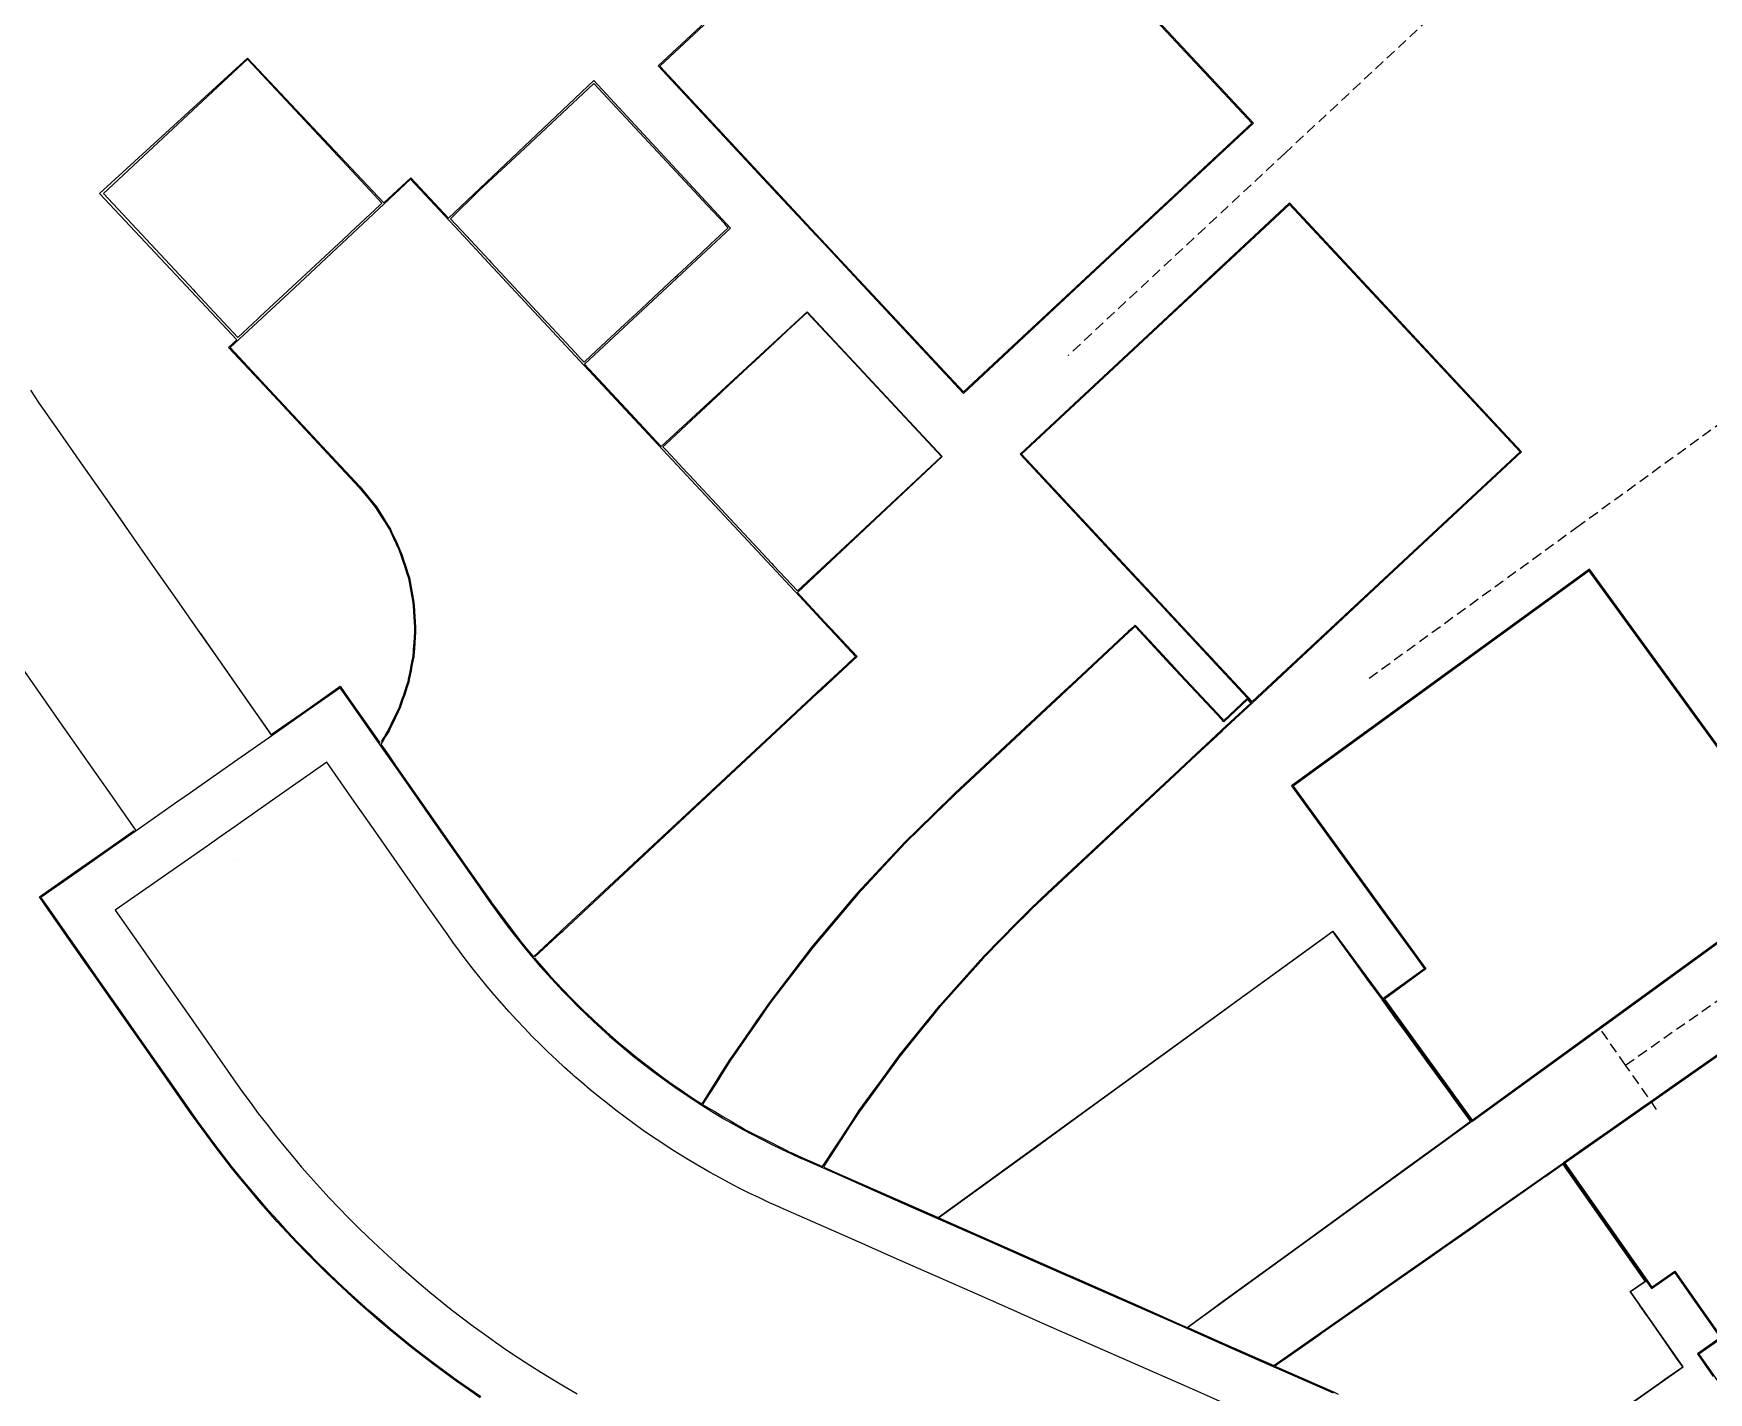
# Model space of a CAD drawing. Header units: metres. Extents: x 337936 to 338461, y 373266 to 374024.
# Drawn here: x 338285.5 to 338325.88, y 373570.51 to 373603.26 of the extents above; entities that cross this region are included whole.
import ezdxf

# ---------------------------------------------------------------- set-up
doc = ezdxf.new("R2010")
doc.units = ezdxf.units.M
doc.linetypes.add('CENTRE', pattern=[1.4, 0.7, -0.3, 0.1, -0.3])
doc.linetypes.add('DASHED2', pattern=[0.375, 0.25, -0.125])
for name, color, linetype in [('3D_LINES', 4, 'Continuous'), ('PLOTS EXTERNAL LEVEL', 3, 'Continuous'), ('PLOTS FFL', 1, 'Continuous')]:
    doc.layers.add(name, color=color, linetype=linetype)
doc.layers.add('ROAD_CENTRELINES', color=1, linetype='CENTRE', true_color=0xff0000)

msp = doc.modelspace()

# ---------------------------------------------------------------- linework, layer by layer
at = {"layer": '3D_LINES', "linetype": 'DASHED2'}
for points in [[(338324.891, 373608.973, 33.833), (338315.671, 373600.376, 33.675)], [(338315.671, 373600.376, 33.675), (338310.444, 373595.501, 33.675)], [(338322.7, 373591.357, 33.675), (338333.287, 373599.049, 33.809)], [(338317.693, 373587.719, 33.7), (338322.7, 373591.357, 33.675)], [(338323.876, 373578.398, 33.885), (338329.295, 373582.193, 33.8)], [(338323.876, 373578.398, 33.885), (338323.26, 373579.277, 33.75)], [(338324.626, 373577.327, 34.05), (338323.876, 373578.398, 33.885), (338323.876, 373578.398, 33.885)]]:
    msp.add_polyline3d(points, dxfattribs=at)
at = {"layer": '3D_LINES', "linetype": 'Continuous'}
for points in [[(338290.406, 373595.876, 33.308), (338287.09, 373599.403, 33.455), (338290.661, 373602.659, 33.455), (338293.947, 373599.178, 33.428)], [(338295.502, 373598.807, 33.466), (338299.007, 373602.126, 33.589), (338302.298, 373598.562, 33.623), (338298.786, 373595.286, 33.525)], [(338294.594, 373599.781, 33.45), (338293.947, 373599.178, 33.428)], [(338295.502, 373598.807, 33.466), (338294.594, 373599.781, 33.45), (338294.594, 373599.781, 33.45)], [(338300.634, 373593.303, 33.558), (338304.148, 373596.552, 33.684), (338307.401, 373593.063, 33.662), (338303.917, 373589.783, 33.61)], [(338290.406, 373595.876, 33.308), (338290.205, 373595.689, 33.301), (338291.181, 373594.643, 33.318), (338293.236, 373592.44, 33.355), (338293.345, 373592.323, 33.359), (338293.596, 373592.017, 33.368), (338293.745, 373591.835, 33.375), (338293.882, 373591.617, 33.383), (338293.958, 373591.496, 33.388), (338294.039, 373591.368, 33.393), (338294.081, 373591.301, 33.395), (338294.111, 373591.236, 33.398), (338294.178, 373591.092, 33.403), (338294.242, 373590.955, 33.408), (338294.303, 373590.822, 33.413), (338294.359, 373590.689, 33.417), (338294.406, 373590.544, 33.422), (338294.45, 373590.404, 33.427), (338294.493, 373590.269, 33.432), (338294.538, 373590.128, 33.436), (338294.562, 373589.998, 33.441), (338294.588, 373589.859, 33.445), (338294.613, 373589.725, 33.449), (338294.636, 373589.596, 33.453), (338294.655, 373589.467, 33.457), (338294.663, 373589.332, 33.462), (338294.67, 373589.201, 33.466), (338294.677, 373589.074, 33.47), (338294.684, 373588.952, 33.473), (338294.685, 373588.83, 33.477), (338294.676, 373588.705, 33.481), (338294.667, 373588.583, 33.484), (338294.656, 373588.419, 33.489), (338294.652, 373588.366, 33.491), (338294.644, 373588.25, 33.496), (338294.599, 373588.023, 33.507), (338294.577, 373587.912, 33.512), (338294.555, 373587.802, 33.516), (338294.534, 373587.693, 33.521), (338294.521, 373587.631, 33.522), (338294.484, 373587.52, 33.527), (338294.45, 373587.417, 33.532), (338294.416, 373587.315, 33.537), (338294.382, 373587.215, 33.541), (338294.349, 373587.115, 33.545), (338294.314, 373587.017, 33.549), (338294.267, 373586.92, 33.554), (338294.122, 373586.618, 33.565), (338294.093, 373586.558, 33.567), (338294.048, 373586.465, 33.571), (338294.033, 373586.44, 33.573), (338293.996, 373586.379, 33.576), (338293.959, 373586.319, 33.578), (338293.921, 373586.257, 33.581), (338293.882, 373586.193, 33.584)], [(338300.634, 373593.303, 33.558), (338299.896, 373594.095, 33.545), (338298.786, 373595.286, 33.525)], [(338297.589, 373581.005, 33.662), (338298.216, 373581.59, 33.663), (338298.265, 373581.635, 33.663), (338299.735, 373583.006, 33.664), (338302.92, 373585.975, 33.61), (338303.647, 373586.654, 33.608), (338304.394, 373587.351, 33.618), (338304.406, 373587.362, 33.618), (338305.12, 373588.027, 33.632), (338305.352, 373588.244, 33.637), (338304.722, 373588.919, 33.623), (338304.683, 373588.962, 33.622), (338303.983, 373589.713, 33.61), (338303.917, 373589.783, 33.61)], [(338314.877, 373587.121, 33.681), (338314.767, 373587.238, 33.68), (338314.193, 373586.703, 33.688), (338314.16, 373586.738, 33.688), (338313.16, 373587.811, 33.67), (338312.92, 373588.068, 33.67), (338312.078, 373588.971, 33.662), (338312.052, 373588.999, 33.659), (338311.948, 373588.902, 33.654), (338311.895, 373588.852, 33.652), (338310.641, 373587.683, 33.622), (338310.26, 373587.327, 33.619), (338307.699, 373584.939, 33.597), (338307.187, 373584.439, 33.593), (338306.496, 373583.763, 33.606), (338305.35, 373582.53, 33.631), (338304.263, 373581.244, 33.658), (338303.24, 373579.908, 33.686), (338302.932, 373579.464, 33.696), (338302.797, 373579.269, 33.702), (338302.34, 373578.611, 33.716), (338302.28, 373578.524, 33.718), (338302.039, 373578.143, 33.728), (338301.988, 373578.063, 33.729), (338301.908, 373577.937, 33.732), (338301.688, 373577.589, 33.739), (338301.655, 373577.537, 33.74), (338301.611, 373577.468, 33.741)], [(338304.548, 373575.945, 33.787), (338305.213, 373576.962, 33.77), (338305.419, 373577.277, 33.765), (338305.684, 373577.641, 33.759), (338305.958, 373578.018, 33.756), (338306.332, 373578.532, 33.745), (338306.361, 373578.572, 33.745), (338306.397, 373578.617, 33.746), (338306.989, 373579.351, 33.73), (338307.055, 373579.432, 33.729), (338307.367, 373579.819, 33.721), (338307.696, 373580.188, 33.712), (338308.349, 373580.919, 33.697), (338308.433, 373581.014, 33.695), (338309.215, 373581.806, 33.679), (338309.433, 373582.027, 33.674), (338309.558, 373582.155, 33.675), (338309.95, 373582.526, 33.678), (338313.133, 373585.494, 33.705), (338313.414, 373585.757, 33.701), (338314.146, 373586.439, 33.691), (338314.162, 373586.454, 33.691), (338314.173, 373586.464, 33.691), (338314.877, 373587.121, 33.681), (338314.877, 373587.121, 33.681)], [(338307.304, 373574.722, 33.824), (338316.822, 373581.622, 33.857), (338318.028, 373579.991, 33.791)], [(338320.175, 373577.035, 33.75), (338313.323, 373572.069, 33.902)], [(338315.4, 373571.153, 33.929), (338322.381, 373576.042, 33.798)], [(338323.317, 373569.769, 33.92), (338324.692, 373570.732, 33.982), (338324.826, 373570.827, 33.989), (338325.255, 373571.127, 34.021), (338325.255, 373571.127, 34.021), (338325.172, 373571.245, 34.029), (338325.148, 373571.279, 34.031), (338324.46, 373572.262, 34.031), (338324.389, 373572.363, 34.008), (338324.222, 373572.602, 33.948), (338324.217, 373572.608, 34.05), (338323.986, 373572.939, 34.05), (338324.346, 373573.191, 34.05), (338322.495, 373575.835, 34.05), (338322.492, 373575.84, 33.92), (338322.489, 373575.843, 33.803), (338322.375, 373576.007, 33.798), (338321.958, 373575.715, 33.796), (338321.948, 373575.709, 33.891), (338321.877, 373575.659, 33.891), (338321.139, 373575.142, 33.897), (338321.067, 373575.092, 33.898), (338320.598, 373574.763, 33.902), (338320.32, 373574.568, 33.905), (338320.248, 373574.518, 33.906), (338319.474, 373573.976, 33.913), (338319.428, 373573.944, 33.914), (338318.682, 373573.421, 33.921), (338318.609, 373573.37, 33.922), (338317.863, 373572.848, 33.93), (338317.789, 373572.796, 33.931), (338317.303, 373572.456, 33.936), (338316.558, 373571.934, 33.929), (338316.483, 373571.882, 33.932), (338315.739, 373571.361, 33.925), (338315.535, 373571.218, 33.93), (338315.426, 373571.141, 33.929), (338316.84, 373570.518, 33.947), (338316.948, 373570.466, 33.948)], [(338321.002, 373568.121, 33.993), (338325.267, 373571.127, 34.021), (338323.995, 373572.937, 34.05), (338324.371, 373573.2, 34.05)]]:
    msp.add_polyline3d(points, dxfattribs=at)
for points in [[(338290.661, 373602.642, 33.455), (338287.187, 373599.403, 33.455), (338289.354, 373597.078, 33.397), (338289.395, 373597.035, 33.394), (338290.426, 373595.929, 33.31), (338290.912, 373596.382, 33.326), (338290.959, 373596.426, 33.327), (338293.084, 373598.408, 33.4), (338293.148, 373598.467, 33.401), (338293.848, 373599.12, 33.425), (338293.9, 373599.169, 33.427), (338293.613, 373599.476, 33.419), (338292.835, 373600.31, 33.397), (338290.661, 373602.642, 33.455)], [(338302.247, 373598.575, 33.623), (338302.162, 373598.667, 33.793), (338301.61, 373599.259, 33.597), (338301.536, 373599.338, 33.589), (338299.007, 373602.049, 33.589), (338297.22, 373600.382, 33.542), (338296.675, 373599.874, 33.527), (338296.247, 373599.475, 33.505), (338295.549, 373598.793, 33.468), (338295.816, 373598.507, 33.473), (338296.481, 373597.794, 33.485), (338296.521, 373597.75, 33.485), (338297.851, 373596.324, 33.509), (338297.899, 373596.273, 33.511), (338298.556, 373595.569, 33.523), (338298.688, 373595.427, 33.525), (338298.773, 373595.336, 33.526), (338298.939, 373595.49, 33.54), (338299.407, 373595.927, 33.539), (338299.654, 373596.157, 33.559), (338299.936, 373596.421, 33.557), (338300.156, 373596.625, 33.561), (338300.448, 373596.898, 33.583), (338300.962, 373597.377, 33.591), (338301.024, 373597.436, 33.595), (338301.593, 373597.965, 33.603), (338301.819, 373598.177, 33.62), (338302.247, 373598.575, 33.623)], [(338294.592, 373599.746, 33.45), (338291.66, 373597.011, 33.35), (338290.241, 373595.688, 33.301), (338291.2, 373594.66, 33.318), (338293.254, 373592.457, 33.355), (338293.363, 373592.339, 33.359), (338293.615, 373592.033, 33.368), (338293.766, 373591.85, 33.375), (338293.903, 373591.63, 33.383), (338293.979, 373591.509, 33.388), (338294.06, 373591.382, 33.393), (338294.103, 373591.313, 33.395), (338294.134, 373591.246, 33.398), (338294.2, 373591.103, 33.403), (338294.264, 373590.965, 33.408), (338294.326, 373590.832, 33.413), (338294.383, 373590.698, 33.417), (338294.429, 373590.551, 33.422), (338294.474, 373590.411, 33.427), (338294.517, 373590.277, 33.432), (338294.562, 373590.135, 33.436), (338294.587, 373590.003, 33.441), (338294.613, 373589.863, 33.445), (338294.637, 373589.729, 33.449), (338294.661, 373589.6, 33.453), (338294.68, 373589.47, 33.457), (338294.688, 373589.333, 33.462), (338294.695, 373589.202, 33.466), (338294.702, 373589.076, 33.47), (338294.709, 373588.953, 33.473), (338294.71, 373588.83, 33.477), (338294.701, 373588.703, 33.481), (338294.692, 373588.581, 33.484), (338294.681, 373588.417, 33.489), (338294.677, 373588.364, 33.491), (338294.669, 373588.246, 33.496), (338294.624, 373588.019, 33.507), (338294.602, 373587.907, 33.512), (338294.58, 373587.797, 33.516), (338294.558, 373587.688, 33.521), (338294.546, 373587.625, 33.522), (338294.508, 373587.512, 33.527), (338294.474, 373587.409, 33.532), (338294.44, 373587.307, 33.537), (338294.406, 373587.207, 33.541), (338294.373, 373587.107, 33.545), (338294.337, 373587.007, 33.549), (338294.29, 373586.909, 33.554), (338294.145, 373586.608, 33.565), (338294.116, 373586.547, 33.567), (338294.07, 373586.453, 33.571), (338294.054, 373586.427, 33.573), (338294.017, 373586.366, 33.576), (338293.98, 373586.306, 33.578), (338293.943, 373586.244, 33.581), (338293.903, 373586.18, 33.584), (338293.871, 373586.128, 33.587), (338294.046, 373585.878, 33.585), (338294.227, 373585.62, 33.589), (338294.791, 373584.815, 33.601), (338294.847, 373584.734, 33.603), (338295.965, 373583.137, 33.626), (338296.546, 373582.308, 33.638), (338296.556, 373582.294, 33.638), (338297.266, 373581.35, 33.655), (338297.408, 373581.177, 33.659), (338297.551, 373581.004, 33.662), (338298.199, 373581.608, 33.663), (338298.248, 373581.653, 33.663), (338299.718, 373583.024, 33.664), (338302.902, 373585.994, 33.61), (338303.63, 373586.672, 33.608), (338304.377, 373587.369, 33.618), (338304.389, 373587.38, 33.618), (338305.102, 373588.045, 33.632), (338305.317, 373588.245, 33.637), (338304.704, 373588.902, 33.623), (338304.665, 373588.944, 33.622), (338303.964, 373589.696, 33.61), (338303.288, 373590.421, 33.606), (338299.878, 373594.078, 33.545), (338296.468, 373597.734, 33.484), (338295.771, 373598.482, 33.471), (338294.592, 373599.746, 33.45)], [(338307.387, 373593.063, 33.662), (338304.843, 373595.792, 33.662), (338304.803, 373595.834, 33.663), (338304.233, 373596.445, 33.794), (338304.148, 373596.537, 33.684), (338303.679, 373596.099, 33.674), (338303.5, 373595.933, 33.662), (338302.89, 373595.364, 33.649), (338302.728, 373595.213, 33.638), (338302.118, 373594.644, 33.625), (338302.077, 373594.606, 33.622), (338301.83, 373594.375, 33.617), (338301.474, 373594.043, 33.601), (338301.352, 373593.929, 33.593), (338300.742, 373593.361, 33.565), (338300.674, 373593.297, 33.56), (338300.759, 373593.206, 33.562), (338301.259, 373592.67, 33.571), (338301.304, 373592.622, 33.571), (338303.299, 373590.483, 33.607), (338303.339, 373590.439, 33.607), (338303.913, 373589.823, 33.611), (338305.057, 373590.889, 33.613), (338307.387, 373593.063, 33.662)], [(338314.842, 373587.122, 33.681), (338314.766, 373587.203, 33.68), (338314.202, 373586.677, 33.688), (338314.192, 373586.668, 33.688), (338314.142, 373586.721, 33.688), (338313.142, 373587.794, 33.67), (338312.902, 373588.051, 33.67), (338312.06, 373588.954, 33.662), (338312.051, 373588.963, 33.659), (338311.965, 373588.883, 33.654), (338311.912, 373588.834, 33.652), (338310.658, 373587.664, 33.622), (338310.277, 373587.309, 33.619), (338307.716, 373584.921, 33.597), (338307.205, 373584.421, 33.593), (338306.514, 373583.745, 33.606), (338305.368, 373582.513, 33.631), (338304.283, 373581.228, 33.658), (338303.26, 373579.893, 33.686), (338302.953, 373579.45, 33.696), (338302.817, 373579.255, 33.702), (338302.361, 373578.597, 33.716), (338302.301, 373578.511, 33.718), (338302.06, 373578.13, 33.728), (338302.009, 373578.049, 33.729), (338301.93, 373577.924, 33.732), (338301.709, 373577.576, 33.739), (338301.676, 373577.523, 33.74), (338301.628, 373577.448, 33.741), (338301.764, 373577.368, 33.744), (338301.922, 373577.275, 33.746), (338302.117, 373577.16, 33.75), (338302.317, 373577.042, 33.753), (338302.379, 373577.006, 33.754), (338302.601, 373576.874, 33.758), (338302.661, 373576.839, 33.759), (338302.826, 373576.756, 33.762), (338302.873, 373576.732, 33.763), (338303.102, 373576.617, 33.766), (338303.327, 373576.504, 33.77), (338303.434, 373576.45, 33.772), (338303.552, 373576.391, 33.774), (338303.732, 373576.3, 33.777), (338303.779, 373576.279, 33.778), (338304.018, 373576.171, 33.781), (338304.521, 373575.949, 33.788), (338305.193, 373576.976, 33.77), (338305.398, 373577.291, 33.765), (338305.664, 373577.656, 33.759), (338305.938, 373578.033, 33.756), (338306.311, 373578.546, 33.745), (338306.341, 373578.587, 33.745), (338306.377, 373578.632, 33.746), (338306.97, 373579.367, 33.73), (338307.035, 373579.448, 33.729), (338307.348, 373579.835, 33.721), (338307.677, 373580.204, 33.712), (338308.33, 373580.936, 33.697), (338308.415, 373581.031, 33.695), (338309.197, 373581.824, 33.679), (338309.415, 373582.045, 33.674), (338309.541, 373582.172, 33.675), (338309.933, 373582.544, 33.678), (338313.116, 373585.513, 33.705), (338313.397, 373585.775, 33.701), (338314.129, 373586.457, 33.691), (338314.145, 373586.472, 33.691), (338314.156, 373586.483, 33.691), (338314.842, 373587.122, 33.681)], [(338320.141, 373577.041, 33.756), (338319.796, 373577.515, 33.75), (338319.765, 373577.558, 33.75), (338319.654, 373577.71, 33.75), (338319.082, 373578.498, 33.75), (338318.581, 373579.188, 33.75), (338318.367, 373579.482, 33.75), (338318.006, 373579.979, 33.757), (338317.998, 373579.99, 33.76), (338317.761, 373580.316, 33.878), (338317.651, 373580.467, 33.878), (338317.634, 373580.49, 33.878), (338317.067, 373581.271, 33.878), (338316.82, 373581.612, 33.857), (338316.563, 373581.425, 33.847), (338316.514, 373581.39, 33.846), (338316.34, 373581.263, 33.84), (338314.355, 373579.821, 33.801), (338314.292, 373579.775, 33.799), (338314.229, 373579.729, 33.797), (338310.994, 373577.379, 33.85), (338310.162, 373576.774, 33.863), (338309.675, 373576.421, 33.871), (338307.325, 373574.713, 33.825), (338310.418, 373573.349, 33.865), (338310.498, 373573.314, 33.865), (338312.262, 373572.536, 33.888), (338313.198, 373572.124, 33.899), (338313.307, 373572.076, 33.901), (338313.937, 373572.533, 33.88), (338314.107, 373572.657, 33.875), (338315.725, 373573.832, 33.821), (338318.245, 373575.663, 33.78), (338318.543, 373575.88, 33.776), (338319.352, 373576.468, 33.766), (338319.376, 373576.485, 33.766), (338320.141, 373577.041, 33.756)]]:
    msp.add_polyline3d(points, close=True, dxfattribs=at)
at = {"layer": '3D_LINES'}
for points in [[(338291.249, 373586.343, 33.587), (338290.675, 373587.162, 33.559), (338290.121, 373587.953, 33.532), (338290.102, 373587.981, 33.531), (338289.528, 373588.8, 33.508), (338288.955, 373589.619, 33.494), (338288.381, 373590.438, 33.487), (338287.807, 373591.258, 33.489), (338287.597, 373591.557, 33.492), (338287.234, 373592.077, 33.498), (338287.122, 373592.236, 33.5), (338286.66, 373592.896, 33.507), (338286.087, 373593.715, 33.517), (338285.647, 373594.343, 33.525), (338285.54, 373594.499, 33.527), (338285.435, 373594.658, 33.529)], [(338291.257, 373586.348, 33.587), (338291.243, 373586.351, 33.586), (338290.67, 373587.17, 33.56), (338290.096, 373587.989, 33.534), (338289.531, 373588.795, 33.508), (338289.528, 373588.8, 33.508), (338288.955, 373589.619, 33.494), (338288.381, 373590.438, 33.487), (338287.807, 373591.258, 33.489), (338287.234, 373592.077, 33.498), (338286.66, 373592.896, 33.507), (338286.087, 373593.715, 33.517), (338285.647, 373594.343, 33.525), (338285.54, 373594.499, 33.527), (338285.435, 373594.658, 33.529)], [(338287.964, 373584.043, 33.61), (338287.967, 373584.057, 33.61), (338287.393, 373584.876, 33.61), (338286.819, 373585.695, 33.609), (338286.255, 373586.501, 33.608), (338286.252, 373586.506, 33.608), (338285.678, 373587.325, 33.594), (338285.104, 373588.144, 33.587)], [(338296.282, 373570.402, 33.735), (338296, 373570.594, 33.731), (338295.721, 373570.79, 33.728), (338295.444, 373570.99, 33.725), (338295.17, 373571.193, 33.721), (338294.899, 373571.4, 33.718), (338294.63, 373571.61, 33.714), (338294.364, 373571.824, 33.711), (338294.1, 373572.041, 33.708), (338293.84, 373572.261, 33.704), (338293.582, 373572.484, 33.701), (338293.327, 373572.711, 33.698), (338293.075, 373572.941, 33.694), (338292.826, 373573.175, 33.691), (338292.58, 373573.411, 33.688), (338292.337, 373573.65, 33.684), (338292.097, 373573.893, 33.681), (338291.86, 373574.139, 33.677), (338291.627, 373574.387, 33.674), (338291.396, 373574.639, 33.671), (338291.169, 373574.893, 33.667), (338290.945, 373575.151, 33.664), (338290.724, 373575.411, 33.661), (338290.507, 373575.674, 33.657), (338290.293, 373575.939, 33.654), (338290.082, 373576.208, 33.651), (338289.875, 373576.479, 33.647), (338289.671, 373576.753, 33.644), (338289.471, 373577.029, 33.64), (338289.317, 373577.246, 33.638), (338288.743, 373578.066, 33.626), (338288.17, 373578.885, 33.614), (338287.596, 373579.704, 33.602), (338287.022, 373580.523, 33.591), (338286.826, 373580.804, 33.587), (338286.449, 373581.342, 33.589), (338285.875, 373582.161, 33.601), (338285.679, 373582.442, 33.607), (338286.498, 373583.016, 33.592), (338287.317, 373583.589, 33.587), (338287.317, 373583.589, 33.587), (338288.136, 373584.163, 33.617), (338288.955, 373584.737, 33.647), (338289.283, 373584.966, 33.659), (338289.611, 373585.195, 33.647), (338290.43, 373585.769, 33.617), (338291.249, 373586.343, 33.587), (338292.068, 373586.916, 33.592), (338292.887, 373587.49, 33.607), (338293.084, 373587.209, 33.601), (338293.657, 373586.39, 33.589), (338294.034, 373585.851, 33.587), (338294.231, 373585.571, 33.591), (338294.805, 373584.751, 33.602), (338295.378, 373583.932, 33.614), (338295.952, 373583.113, 33.626), (338296.525, 373582.294, 33.638), (338296.589, 373582.204, 33.639), (338296.742, 373581.991, 33.643), (338296.898, 373581.781, 33.647), (338297.057, 373581.573, 33.651), (338297.22, 373581.367, 33.655), (338297.385, 373581.164, 33.659), (338297.553, 373580.963, 33.663), (338297.724, 373580.765, 33.666), (338297.898, 373580.569, 33.67), (338298.075, 373580.376, 33.674), (338298.254, 373580.185, 33.678), (338298.437, 373579.997, 33.682), (338298.622, 373579.811, 33.686), (338298.783, 373579.654, 33.689), (338298.81, 373579.628, 33.689), (338299, 373579.448, 33.693), (338299.193, 373579.271, 33.697), (338299.389, 373579.097, 33.701), (338299.587, 373578.925, 33.705), (338299.787, 373578.757, 33.709), (338299.99, 373578.591, 33.713), (338300.195, 373578.428, 33.716), (338300.403, 373578.269, 33.72), (338300.613, 373578.112, 33.724), (338300.825, 373577.959, 33.728), (338301.04, 373577.808, 33.732), (338301.257, 373577.661, 33.736), (338301.475, 373577.517, 33.739), (338301.696, 373577.376, 33.743), (338301.919, 373577.238, 33.747), (338302.144, 373577.103, 33.751), (338302.371, 373576.972, 33.755), (338302.599, 373576.844, 33.759), (338302.83, 373576.72, 33.763), (338303.062, 373576.599, 33.766), (338303.296, 373576.481, 33.77), (338303.532, 373576.367, 33.774), (338303.769, 373576.256, 33.778), (338304.008, 373576.148, 33.782), (338304.02, 373576.143, 33.782), (338304.935, 373575.74, 33.794), (338305.85, 373575.336, 33.806), (338306.765, 373574.933, 33.817), (338307.68, 373574.529, 33.829), (338308.595, 373574.126, 33.841), (338309.51, 373573.722, 33.853), (338310.425, 373573.319, 33.865), (338311.34, 373572.915, 33.876), (338312.255, 373572.512, 33.888), (338313.17, 373572.109, 33.9), (338314.085, 373571.705, 33.912), (338315, 373571.302, 33.924), (338315.915, 373570.898, 33.935), (338316.83, 373570.495, 33.947)], [(338291.257, 373586.379, 33.587), (338292.054, 373586.937, 33.592), (338292.893, 373587.525, 33.607), (338293.104, 373587.223, 33.601), (338293.678, 373586.404, 33.589), (338293.847, 373586.162, 33.588)], [(338314.48, 373570.123, 33.869), (338313.565, 373570.527, 33.857), (338312.65, 373570.93, 33.845), (338311.735, 373571.334, 33.833), (338310.82, 373571.737, 33.821), (338309.905, 373572.14, 33.81), (338308.99, 373572.544, 33.798), (338308.075, 373572.947, 33.786), (338307.16, 373573.351, 33.774), (338306.245, 373573.754, 33.762), (338305.33, 373574.158, 33.751), (338304.415, 373574.561, 33.739), (338303.5, 373574.964, 33.727), (338303.491, 373574.969, 33.727), (338303.242, 373575.08, 33.723), (338302.997, 373575.194, 33.719), (338302.754, 373575.312, 33.716), (338302.513, 373575.433, 33.712), (338302.273, 373575.557, 33.708), (338302.035, 373575.685, 33.705), (338301.799, 373575.816, 33.701), (338301.564, 373575.95, 33.697), (338301.332, 373576.088, 33.693), (338301.102, 373576.228, 33.69), (338300.873, 373576.372, 33.686), (338300.647, 373576.52, 33.682), (338300.422, 373576.67, 33.679), (338300.2, 373576.823, 33.675), (338299.98, 373576.98, 33.671), (338299.762, 373577.14, 33.668), (338299.546, 373577.302, 33.664), (338299.333, 373577.468, 33.66), (338299.122, 373577.637, 33.656), (338298.913, 373577.808, 33.653), (338298.707, 373577.983, 33.649), (338298.537, 373578.13, 33.646), (338298.505, 373578.159, 33.646), (338298.302, 373578.34, 33.643), (338298.104, 373578.523, 33.641), (338297.906, 373578.71, 33.639), (338297.891, 373578.725, 33.639), (338297.714, 373578.897, 33.636), (338297.523, 373579.089, 33.632), (338297.335, 373579.282, 33.628), (338297.15, 373579.479, 33.624), (338296.967, 373579.678, 33.621), (338296.788, 373579.879, 33.617), (338296.611, 373580.083, 33.613), (338296.437, 373580.29, 33.61), (338296.265, 373580.499, 33.606), (338296.097, 373580.71, 33.602), (338295.932, 373580.924, 33.599), (338295.77, 373581.14, 33.595), (338295.61, 373581.358, 33.591), (338295.469, 373581.557, 33.588), (338294.897, 373582.374, 33.576), (338294.323, 373583.193, 33.564), (338293.75, 373584.013, 33.552), (338293.176, 373584.832, 33.541), (338292.571, 373585.696, 33.537), (338291.178, 373584.721, 33.566), (338290.359, 373584.147, 33.597), (338290.022, 373583.911, 33.609), (338289.684, 373583.675, 33.597), (338288.865, 373583.101, 33.566), (338287.472, 373582.126, 33.537), (338288.078, 373581.262, 33.541), (338288.651, 373580.443, 33.552), (338289.225, 373579.624, 33.564), (338289.798, 373578.804, 33.576), (338290.373, 373577.984, 33.588), (338290.526, 373577.768, 33.591), (338290.721, 373577.499, 33.594), (338290.92, 373577.233, 33.597), (338291.122, 373576.969, 33.601), (338291.327, 373576.708, 33.604), (338291.536, 373576.449, 33.608), (338291.749, 373576.193, 33.611), (338291.964, 373575.94, 33.615), (338292.183, 373575.69, 33.618), (338292.406, 373575.443, 33.622), (338292.631, 373575.199, 33.625), (338292.859, 373574.957, 33.628), (338293.091, 373574.719, 33.632), (338293.326, 373574.484, 33.635), (338293.564, 373574.251, 33.639), (338293.805, 373574.022, 33.642), (338294.048, 373573.796, 33.646), (338294.295, 373573.573, 33.649), (338294.545, 373573.354, 33.653), (338294.797, 373573.137, 33.656), (338295.052, 373572.924, 33.659), (338295.31, 373572.715, 33.663), (338295.571, 373572.509, 33.666), (338295.834, 373572.306, 33.67), (338296.1, 373572.106, 33.673), (338296.369, 373571.91, 33.677), (338296.64, 373571.718, 33.68), (338296.914, 373571.529, 33.684), (338297.19, 373571.344, 33.687), (338297.468, 373571.162, 33.69), (338297.749, 373570.984, 33.694), (338298.032, 373570.81, 33.697), (338298.317, 373570.639, 33.701), (338298.604, 373570.472, 33.704)], [(338296.268, 373570.381, 33.735), (338295.986, 373570.574, 33.731), (338295.706, 373570.77, 33.728), (338295.429, 373570.97, 33.725), (338295.155, 373571.173, 33.721), (338294.883, 373571.38, 33.718), (338294.614, 373571.591, 33.714), (338294.348, 373571.804, 33.711), (338294.084, 373572.021, 33.708), (338293.824, 373572.242, 33.704), (338293.566, 373572.466, 33.701), (338293.31, 373572.693, 33.698), (338293.058, 373572.923, 33.694), (338292.809, 373573.156, 33.691), (338292.563, 373573.393, 33.688), (338292.319, 373573.633, 33.684), (338292.079, 373573.875, 33.681), (338291.842, 373574.121, 33.677), (338291.608, 373574.37, 33.674), (338291.378, 373574.622, 33.671), (338291.15, 373574.877, 33.667), (338290.926, 373575.134, 33.664), (338290.705, 373575.395, 33.661), (338290.487, 373575.658, 33.657), (338290.273, 373575.924, 33.654), (338290.062, 373576.192, 33.651), (338289.855, 373576.464, 33.647), (338289.651, 373576.738, 33.644), (338289.45, 373577.014, 33.64), (338289.296, 373577.232, 33.638), (338288.723, 373578.051, 33.626), (338288.149, 373578.87, 33.614), (338287.576, 373579.69, 33.602), (338287.002, 373580.509, 33.591), (338286.805, 373580.79, 33.587), (338286.428, 373581.328, 33.589), (338285.855, 373582.147, 33.601), (338285.644, 373582.448, 33.607), (338286.483, 373583.036, 33.592), (338287.303, 373583.61, 33.587), (338287.93, 373584.049, 33.61)], [(338297.572, 373580.979, 33.663), (338297.743, 373580.781, 33.666), (338297.917, 373580.586, 33.67), (338298.093, 373580.393, 33.674), (338298.273, 373580.202, 33.678), (338298.455, 373580.014, 33.682), (338298.639, 373579.829, 33.686), (338298.801, 373579.672, 33.689), (338298.827, 373579.647, 33.689), (338299.017, 373579.467, 33.693), (338299.21, 373579.29, 33.697), (338299.405, 373579.116, 33.701), (338299.603, 373578.944, 33.705), (338299.803, 373578.776, 33.709), (338300.006, 373578.611, 33.713), (338300.211, 373578.448, 33.716), (338300.418, 373578.289, 33.72), (338300.628, 373578.132, 33.724), (338300.84, 373577.979, 33.728), (338301.054, 373577.829, 33.732), (338301.27, 373577.682, 33.736), (338301.489, 373577.538, 33.739), (338301.609, 373577.461, 33.742)], [(338304.554, 373575.935, 33.789), (338304.945, 373575.762, 33.794), (338305.86, 373575.359, 33.806), (338306.775, 373574.956, 33.817), (338307.304, 373574.722, 33.824)], [(338313.323, 373572.069, 33.902), (338314.095, 373571.728, 33.912), (338315.01, 373571.325, 33.924), (338315.4, 373571.153, 33.929)]]:
    msp.add_polyline3d(points, dxfattribs=at)
at = {"layer": 'PLOTS EXTERNAL LEVEL', "linetype": 'Continuous'}
for points in [[(338311.225, 373605.042, 33.675), (338308.228, 373608.257, 33.675), (338307.546, 373608.988, 33.675), (338304.217, 373605.884, 33.675), (338300.56, 373602.474, 33.675), (338303.101, 373599.748, 33.825), (338303.92, 373598.871, 33.825), (338304.24, 373598.528, 33.675), (338304.559, 373598.185, 33.825), (338305.378, 373597.308, 33.825), (338307.919, 373594.582, 33.675), (338311.576, 373597.992, 33.675), (338314.905, 373601.097, 33.675), (338312.177, 373604.022, 33.675), (338311.225, 373605.042, 33.675)], [(338315.776, 373599.174, 33.675), (338312.119, 373595.764, 33.675), (338309.283, 373593.12, 33.675), (338311.671, 373590.559, 33.825), (338312.489, 373589.681, 33.825), (338312.626, 373589.534, 33.67), (338312.762, 373589.389, 33.703), (338312.824, 373589.322, 33.675), (338314.877, 373587.121, 33.675), (338318.534, 373590.531, 33.675), (338321.37, 373593.175, 33.675), (338318.304, 373596.463, 33.675), (338315.776, 373599.174, 33.675)], [(338323.008, 373590.345, 33.75), (338319.772, 373587.994, 33.75), (338315.826, 373585.127, 33.75), (338318.083, 373582.021, 33.9), (338318.788, 373581.05, 33.9), (338319.029, 373580.719, 33.873), (338318.028, 373579.991, 33.791), (338318.396, 373579.484, 33.75), (338320.175, 373577.035, 33.75), (338323.412, 373579.386, 33.75), (338326.648, 373581.737, 33.75), (338328.359, 373582.981, 33.75), (338325.915, 373586.344, 33.75), (338323.008, 373590.345, 33.75)]]:
    msp.add_polyline3d(points, close=True, dxfattribs=at)
for points in [[(338326.429, 373578.876, 33.839), (338325.075, 373577.928, 33.831), (338324.491, 373577.519, 34.02), (338324.397, 373577.454, 33.827), (338323.72, 373576.98, 33.823), (338323.584, 373576.885, 33.804), (338323.505, 373576.83, 33.804), (338322.765, 373576.311, 33.8), (338322.705, 373576.269, 33.8), (338322.381, 373576.042, 33.798), (338322.51, 373575.858, 33.803), (338322.512, 373575.854, 33.913), (338322.516, 373575.85, 34.05), (338324.504, 373573.009, 34.05), (338325.057, 373573.396, 34.05), (338325.157, 373573.254, 34.023), (338325.416, 373572.884, 34.05), (338326.082, 373571.933, 34.05)], [(338326.16, 373571.821, 34.045), (338325.607, 373571.434, 34.033), (338325.99, 373570.888, 34.007)]]:
    msp.add_polyline3d(points, dxfattribs=at)
at = {"layer": 'PLOTS FFL', "linetype": 'Continuous'}
for points, elevation in [([(338311.207, 373605.025), (338307.545, 373608.953), (338300.596, 373602.472), (338304.258, 373598.545), (338307.92, 373594.618), (338314.87, 373601.098)], 33.825), ([(338315.775, 373599.139), (338309.318, 373593.118), (338314.878, 373587.156), (338321.335, 373593.177)], 33.825), ([(338323.003, 373590.31), (338315.861, 373585.121), (338319.064, 373580.713), (338318.063, 373579.986), (338320.181, 373577.07), (338328.324, 373582.986)], 33.9), ([(338330.2, 373581.487), (338322.416, 373576.036), (338324.511, 373573.044), (338325.063, 373573.431), (338326.195, 373571.815), (338325.642, 373571.428), (338327.737, 373568.436), (338335.522, 373573.886)], 34.05)]:
    msp.add_lwpolyline(points, close=True, dxfattribs=dict(at, elevation=elevation))
at = {"layer": 'ROAD_CENTRELINES', "elevation": 33.579, "flags": 128}
msp.add_lwpolyline([(338290.43, 373583.328), (338290.43, 373583.328), (338290.43, 373583.328)], dxfattribs=at)

doc.saveas('drawing.dxf')
